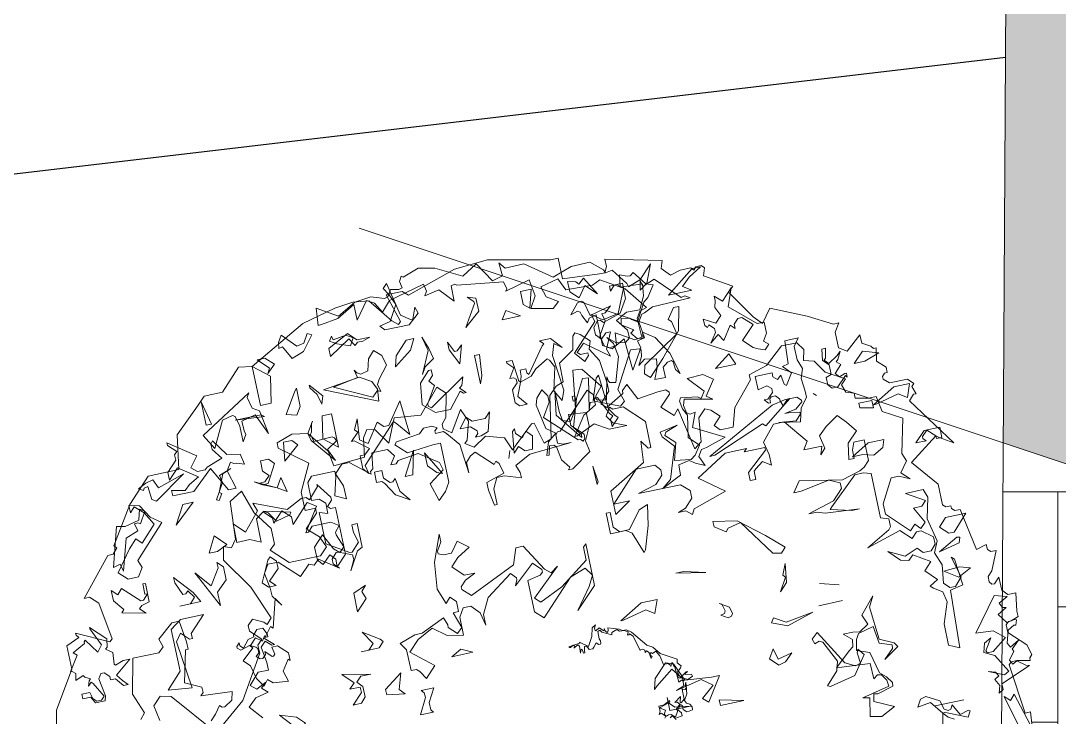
# Model space of a CAD drawing. Header units: millimetres. Extents: x 348 to 2201, y 118 to 1049.
# Drawn here: x 859.15 to 860.066, y 540.138 to 540.752 of the extents above; entities that cross this region are included whole.
import ezdxf

# ---------------------------------------------------------------- set-up
doc = ezdxf.new("R2010")
doc.units = ezdxf.units.MM
for name, color, linetype, lineweight in [('206_MURO_E_MURO_ARRIMO', 7, 'Continuous', 18), ('ARBRE', 251, 'Continuous', 13), ('mur vue', 7, 'Continuous', 13)]:
    doc.layers.add(name, color=color, linetype=linetype, lineweight=lineweight)
pattern_1 = [(90, (873.67925, 706.85885), (-0.1016, 0.1016), [0.3048, -0.1016]), (180, (873.67925, 706.96045), (-0.1016, 0.1016), [0.3048, -0.1016])]

# ---------------------------------------------------------------- blocks, each defined once
blk = doc.blocks.new('WMF26', base_point=(0, 0.001))
at = {"color": 85}
blk.add_lwpolyline([(13.02, -7.905), (12.984, -8.079), (12.671, -8.567), (12.671, -8.88), (12.496, -8.953), (12.525, -8.989), (12.525, -9.018), (12.111, -8.814), (12.074, -8.844), (12.147, -9.338), (12.248, -9.44), (12.321, -9.44), (11.899, -9.928), (11.827, -9.928), (11.761, -10.001), (11.797, -10.037), (11.477, -10.524), (11.165, -10.838), (10.75, -10.838), (10.678, -11.289), (10.328, -11.61), (10.226, -11.711), (9.979, -11.711), (9.703, -11.987), (9.527, -11.958), (8.756, -12.373), (8.305, -12.482), (8.058, -12.512), (7.846, -12.482), (7.607, -12.162), (7.534, -12.097), (7.498, -12.133), (7.607, -12.512), (7.395, -12.512), (7.323, -12.446), (6.661, -12.657), (6.209, -12.686), (5.402, -12.512), (5.301, -12.512), (5.301, -12.234), (4.812, -12.198), (4.74, -12.198), (4.703, -12.272), (4.703, -12.373), (3.968, -12.198), (4.005, -12.097), (3.903, -11.987), (3.764, -12.025), (3.619, -12.025), (3.59, -11.987), (3.553, -12.025), (3.481, -12.025), (3.445, -11.987), (3.481, -11.885), (3.132, -11.675), (3.204, -11.61), (2.957, -11.223), (2.854, -11.114), (2.717, -11.289), (2.258, -11.085), (1.945, -10.911), (1.873, -10.911), (1.945, -10.802), (1.945, -10.59), (1.843, -10.524), (1.633, -10.699), (1.633, -10.59), (1.523, -10.524), (1.494, -10.488), (1.458, -10.488), (1.494, -10.315), (1.385, -10.212), (1.385, -10.139), (1.422, -10.139), (1.458, -10.103), (1.458, -10.067), (1.385, -10.001), (1.145, -10.001), (1.072, -9.928), (1.108, -9.892), (1.072, -9.789), (1.108, -9.789), (1.175, -9.717), (0.724, -9.055), (0.897, -9.164), (0.934, -9.193), (1.32, -8.917), (1.036, -8.567), (1.036, -8.291), (1, -8.255), (0.934, -8.255), (0.934, -8.218), (0.897, -8.181), (0.825, -8.181), (0.724, -7.621), (0.585, -7.658), (0.585, -7.592), (0.548, -7.556), (0.476, -7.556), (0.585, -7.308), (0.65, -7.243), (0.65, -7.17), (0.621, -7.133), (0.585, -7.133), (0.512, -7.206), (0.512, -7.032), (0.446, -6.959), (0.338, -6.959), (0.374, -6.719), (0.374, -6.646), (0.476, -6.61), (0.512, -6.61), (0.548, -6.573), (0.548, -6.471), (0.338, -6.26), (0.301, -6.122), (0.338, -6.085), (0.338, -6.049), (0.512, -6.085), (0.585, -6.085), (0.621, -6.049), (0.548, -5.387), (0.476, -5.387), (0.512, -5.002)], dxfattribs=at)
at = {"color": 63}
for points in [[(11.925, -7.73), (11.859, -7.803), (11.962, -8.079), (11.859, -8.538), (11.511, -8.538), (11.438, -8.603), (11.474, -8.713), (11.263, -8.887), (11.161, -8.887), (11.125, -8.603), (11.125, -8.502), (11.161, -8.502), (11.263, -8.079), (11.052, -7.978), (11.052, -7.905), (11.088, -7.868), (10.673, -7.84), (10.703, -7.73), (10.812, -7.664), (10.848, -7.664), (10.877, -7.694), (10.95, -7.592), (11.023, -7.519)], [(10.95, -7.381), (10.564, -7.694), (10.216, -8.255), (10.216, -8.363), (10.15, -8.429), (10.288, -8.567), (10.288, -8.641), (10.216, -8.713), (10.077, -8.641), (10.04, -8.603), (9.974, -8.677), (10.15, -9.128), (10.426, -9.55), (10.389, -9.724), (10.288, -9.688), (10.216, -9.789), (10.179, -10.284), (10.004, -10.387), (9.902, -10.073), (9.728, -9.825), (9.728, -9.616), (9.801, -9.55), (9.589, -9.338), (9.167, -9.338), (9.066, -9.44), (9.131, -9.586), (9.277, -9.724), (9.102, -9.9), (9.102, -9.965), (9.24, -9.965), (9.24, -10.212), (9.066, -10.561), (9.415, -10.838), (9.415, -10.911), (9.203, -10.983), (8.993, -10.947), (8.782, -10.663), (8.752, -10.459), (8.33, -10.488), (8.294, -10.736), (8.228, -10.838), (8.12, -10.808), (7.981, -10.598), (7.843, -10.911), (7.494, -10.874), (7.21, -11.187), (7.109, -11.085), (7.181, -10.772), (7.246, -10.699), (7.246, -10.634), (7.145, -10.561), (6.969, -10.838), (6.897, -10.663), (6.969, -10.423), (7.006, -10.387), (6.897, -10.315), (6.722, -10.423), (6.482, -10.351), (6.41, -10.175), (6.097, -10.459), (6.06, -10.459), (5.987, -10.175), (5.886, -10.212), (5.784, -10.772), (5.675, -10.874), (5.572, -10.911), (5.572, -11.158), (5.362, -11.296), (5.325, -11.47), (5.289, -11.507), (5.224, -11.47), (5.114, -11.362), (5.151, -11.26), (5.049, -11.085), (5.012, -10.772), (5.012, -10.663), (5.151, -10.524), (5.085, -10.459), (4.838, -10.598), (4.838, -10.634), (4.765, -10.699), (4.663, -10.488), (4.387, -10.524), (4.277, -10.524), (4.241, -10.488), (4.241, -10.459), (4.387, -10.315), (4.241, -10.175), (4.176, -10.248), (4.066, -9.688), (3.965, -9.76), (3.929, -10.073), (3.826, -10.175), (3.753, -10.139), (3.651, -10.037), (3.753, -9.936), (3.688, -9.863), (3.514, -9.863), (3.441, -10.11), (3.164, -10.423), (3.164, -10.488), (2.916, -10.561), (2.669, -10.772), (2.465, -10.772), (2.393, -10.663), (2.429, -10.524), (2.291, -10.488), (2.182, -10.315), (1.941, -10.175), (2.007, -10.11), (1.971, -10.001), (1.869, -9.965), (1.869, -9.9), (1.694, -9.863), (1.593, -9.863), (1.556, -9.652), (1.309, -9.513), (1.418, -9.062), (1.382, -8.953), (1.484, -8.814), (1.382, -8.713), (1.52, -8.778), (1.622, -8.778), (1.796, -8.465), (1.796, -8.327), (1.52, -8.043), (1.447, -8.115), (1.382, -8.043), (1.309, -8.115), (1.418, -8.327), (1.309, -8.327), (1.243, -8.393), (1.484, -8.538), (1.243, -8.538), (1.207, -8.429), (1.273, -8.152), (1.207, -7.84), (1.273, -7.694), (1.207, -7.519), (1.243, -7.279), (1.171, -7.206), (1.097, -7.206), (0.996, -7.315), (1.069, -7.592), (1.032, -7.556), (0.996, -7.206), (1.171, -7.17), (1.207, -6.405), (1.345, -6.471), (1.345, -6.755), (1.243, -7.032), (1.273, -7.17), (1.382, -7.243), (1.418, -7.279), (1.309, -7.344), (1.447, -7.491), (1.345, -7.592), (1.556, -7.73), (1.622, -7.664), (1.731, -7.694), (1.869, -7.84), (1.658, -7.73), (1.484, -7.803), (1.418, -7.73), (1.309, -7.73), (1.243, -7.803), (1.243, -7.905), (1.382, -8.014), (1.447, -8.014), (1.52, -7.942), (1.658, -8.079), (2.117, -7.942), (1.796, -8.115), (1.768, -8.152), (1.768, -8.255), (1.869, -8.291), (1.869, -8.887), (1.971, -8.917), (2.081, -8.917), (2.465, -8.567), (2.495, -8.538), (2.219, -8.465), (2.117, -8.465), (2.568, -8.502), (2.669, -8.538), (2.779, -8.538), (2.429, -8.641), (2.291, -8.778), (2.291, -8.851), (2.429, -8.917), (2.815, -8.851), (2.916, -8.851), (2.815, -8.989), (2.255, -8.887), (2.007, -8.953), (1.941, -8.989), (1.869, -9.062), (1.869, -9.338), (2.007, -9.338), (2.044, -9.237), (2.044, -9.128), (2.117, -9.128), (2.081, -9.338), (1.941, -9.477), (2.044, -9.616), (2.146, -9.724), (2.32, -9.616), (2.429, -9.513), (2.393, -9.338), (2.465, -9.266), (2.429, -9.375), (2.669, -9.375), (2.604, -9.477), (2.844, -9.789), (2.99, -9.789), (3.164, -9.586), (3.128, -9.411), (3.128, -9.266), (3.23, -9.338), (3.339, -9.266), (3.367, -9.237), (3.367, -9.128), (3.441, -9.128), (3.441, -9.237), (3.164, -9.477), (3.164, -9.513), (3.441, -9.513), (3.404, -9.55), (3.688, -9.55), (4.103, -9.302), (3.79, -9.062), (4.241, -8.917), (4.277, -8.851), (4.35, -8.917), (4.452, -8.917), (4.35, -8.953), (4.241, -9.062), (4.241, -9.164), (4.35, -9.266), (4.911, -9.266), (4.663, -9.338), (4.561, -9.44), (4.561, -9.513), (4.627, -9.586), (4.874, -9.586), (5.26, -9.201), (5.049, -9.201), (5.26, -9.062), (5.26, -9.375), (4.765, -9.652), (4.737, -9.936), (4.663, -9.825), (4.627, -9.825), (4.627, -10.175), (4.874, -10.423), (5.012, -10.423), (5.049, -10.459), (5.114, -10.351), (5.049, -10.248), (4.874, -10.175), (5.114, -10.175), (5.289, -10.284), (5.536, -10.175), (5.572, -10.175), (5.398, -10.423), (5.224, -10.524), (5.224, -10.663), (5.289, -10.736), (5.748, -10.284), (5.784, -10.284), (5.813, -10.248), (5.813, -10.139), (5.748, -10.11), (5.639, -10.11), (6.199, -10.073), (6.41, -9.965), (6.373, -9.863), (6.373, -9.789), (6.585, -9.863), (6.686, -9.863), (6.759, -9.724), (6.759, -9.513), (6.795, -9.513), (6.831, -9.724), (6.831, -9.825), (6.585, -9.9), (6.621, -10.037), (6.657, -10.073), (6.686, -10.037), (6.897, -10.248), (6.969, -10.212), (7.035, -10.139), (7.035, -10.001), (7.072, -10.387), (7.21, -10.561), (7.246, -10.598), (7.356, -10.598), (7.356, -10.634), (7.319, -10.663), (7.384, -10.699), (7.494, -10.699), (7.56, -10.634), (7.879, -10.598), (7.909, -10.561), (7.77, -10.423), (7.421, -10.459), (7.319, -10.459), (7.319, -9.936), (7.384, -9.825), (7.494, -9.724), (7.56, -9.965), (7.356, -10.11), (7.384, -10.212), (7.632, -10.387), (7.909, -10.351), (7.945, -10.315), (8.017, -10.315), (7.945, -10.423), (8.017, -10.524), (8.228, -10.524), (8.258, -10.315), (8.294, -10.284), (8.294, -10.248), (8.542, -10.459), (8.643, -10.459), (8.752, -10.351), (8.679, -10.175), (8.679, -10.001), (8.819, -10.073), (8.752, -10.315), (8.752, -10.387), (9.066, -10.387), (9.131, -10.315), (9.131, -10.073), (9.029, -10.073), (8.956, -10.001), (8.956, -9.863), (9.066, -9.9), (9.066, -9.477), (8.782, -9.302), (8.752, -9.302), (8.643, -9.411), (8.679, -9.55), (8.679, -9.652), (8.607, -9.652), (8.607, -9.338), (8.679, -9.302), (8.819, -9.062), (8.752, -9.201), (8.752, -9.266), (8.927, -9.338), (8.956, -9.338), (9.029, -9.266), (9.029, -9.201), (8.956, -9.128), (9.203, -9.302), (9.277, -9.237), (9.342, -9.266), (9.48, -9.128), (9.728, -9.375), (9.866, -9.375), (9.938, -9.266), (9.902, -9.062), (9.902, -8.953), (9.801, -8.814), (9.866, -8.917), (9.974, -8.538), (10.004, -8.567), (10.113, -8.429), (10.004, -8.327), (10.04, -8.327), (10.113, -8.393), (10.179, -8.327), (10.15, -8.115), (10.15, -8.014), (10.288, -8.014), (10.426, -7.868), (10.353, -7.803), (10.216, -7.868), (10.288, -7.803), (10.216, -7.73), (10.389, -7.694), (10.499, -7.592), (10.353, -7.418)], [(10.986, -7.344), (11.474, -7.942), (11.612, -7.978), (11.722, -7.868), (11.685, -7.664)], [(4.889, -6.482), (4.871, -6.442), (4.83, -6.422), (4.81, -6.382), (4.81, -6.342), (4.86, -6.332), (4.889, -6.332), (4.931, -6.372), (4.931, -6.422), (4.95, -6.442), (5, -6.382), (4.96, -6.332), (4.96, -6.292), (5.04, -6.282)], [(5.05, -6.26), (5.071, -6.3), (5.09, -6.321), (5.121, -6.3)], [(5.191, -6.311), (5.171, -6.332), (5.222, -6.382), (5.252, -6.372), (5.233, -6.411), (5.233, -6.482), (5.161, -6.482), (5.082, -6.523), (5.082, -6.501), (5.212, -6.461), (5.222, -6.451), (5.161, -6.411), (5.182, -6.372), (5.182, -6.35), (5.161, -6.332), (5.132, -6.342), (5.1, -6.342), (5.05, -6.292), (5.011, -6.361), (5.011, -6.382), (5.021, -6.392), (4.96, -6.451), (4.989, -6.482), (5.021, -6.482), (4.931, -6.544), (4.95, -6.472), (4.939, -6.461), (4.91, -6.482), (4.889, -6.501), (4.889, -6.652), (4.881, -6.624), (4.849, -6.624), (4.83, -6.644), (4.839, -6.674), (4.821, -6.713), (4.839, -6.563), (4.889, -6.482), (4.889, -6.482)], [(0.774, -4.998), (0.738, -4.998), (0.701, -5.027), (0.774, -5.1), (0.664, -5.237), (0.774, -5.659), (0.701, -5.587), (0.636, -5.659), (0.49, -5.136), (0.599, -5.1), (0.738, -4.961), (0.701, -4.823), (0.774, -4.823), (0.774, -4.998), (0.774, -4.998)], [(1.644, -5.44), (1.605, -5.613), (1.735, -5.783), (1.911, -5.757), (1.856, -5.852), (1.776, -5.874), (1.61, -5.777), (1.577, -5.658), (1.532, -5.631), (1.493, -5.642), (1.464, -5.693), (1.386, -5.547), (1.268, -5.579), (1.247, -5.567), (1.291, -5.492), (1.547, -5.606), (1.567, -5.617), (1.605, -5.613), (1.548, -5.547), (1.473, -5.503)], [(0.582, -6.871), (0.548, -6.807), (0.504, -6.794), (0.624, -6.729), (0.535, -6.601), (0.429, -6.618), (0.405, -6.61), (0.426, -6.542), (0.45, -6.549), (0.538, -6.501), (0.588, -6.335), (0.554, -6.272), (0.432, -6.341), (0.54, -6.246), (0.524, -6.215), (0.602, -6.111), (0.573, -6.049), (0.51, -6.083), (0.408, -5.999), (0.364, -5.986), (0.768, -5.826), (0.764, -5.75), (0.827, -5.716), (0.799, -5.813), (0.846, -5.902), (0.783, -5.936), (0.818, -5.995), (0.911, -6.023), (0.709, -5.935), (0.645, -5.969), (0.78, -6.212), (0.914, -6.279), (0.878, -6.396), (0.784, -6.447), (0.882, -6.296), (0.865, -6.264), (0.79, -6.268), (0.592, -6.41), (0.732, -6.533), (0.961, -6.549), (0.622, -6.984), (0.461, -6.936), (0.582, -6.871), (0.582, -6.871)], [(1.298, -5.725), (1.684, -5.725), (1.298, -5.725), (1.298, -5.725)], [(3.012, -6.279), (2.853, -6.447), (2.817, -6.568), (2.951, -6.852), (2.997, -6.876), (3.059, -6.854), (3.082, -6.923), (2.998, -6.991), (2.727, -6.529), (2.596, -6.457), (2.527, -6.48), (2.543, -6.621), (2.52, -6.667), (2.453, -6.582), (2.632, -6.338), (2.975, -6.261), (3.012, -6.279), (3.012, -6.279)], [(3.572, -6.759), (3.38, -6.801), (3.485, -6.703), (3.58, -6.678), (3.683, -6.787), (3.609, -6.903), (3.572, -6.759), (3.572, -6.759)], [(5.845, -7.629), (5.836, -7.619), (5.786, -7.65), (5.736, -7.6), (5.725, -7.608), (5.725, -7.629), (5.715, -7.589), (5.694, -7.569), (5.686, -7.569), (5.675, -7.6), (5.675, -7.629), (5.534, -7.579), (5.492, -7.55), (5.442, -7.55), (5.384, -7.508), (5.222, -7.298), (5.151, -7.256), (5.071, -7.155), (4.871, -7.036), (4.881, -6.986), (4.839, -6.936), (4.849, -6.914), (4.9, -6.864), (4.889, -6.834), (4.91, -6.814), (4.91, -6.803), (4.889, -6.784), (4.789, -6.845), (4.77, -6.845), (4.81, -6.824), (4.81, -6.814), (4.729, -6.803), (4.719, -6.774), (4.789, -6.745), (4.83, -6.764), (4.849, -6.734), (4.871, -6.753), (4.91, -6.734), (4.921, -6.955), (4.931, -6.946), (4.939, -6.997), (4.95, -7.005), (4.971, -6.955), (4.971, -6.976), (5, -7.005), (5.061, -7.005), (5.082, -7.126), (5.121, -7.197), (5.171, -7.176), (5.182, -7.187), (5.191, -7.187), (5.202, -7.176), (5.202, -7.155), (5.182, -7.137), (5.202, -7.116), (5.212, -7.187), (5.212, -7.197), (5.241, -7.226), (5.263, -7.206), (5.263, -7.237), (5.283, -7.256), (5.313, -7.256), (5.323, -7.248), (5.373, -7.449), (5.413, -7.489), (5.423, -7.478), (5.442, -7.478), (5.423, -7.519), (5.473, -7.55), (5.534, -7.55), (5.564, -7.579), (5.636, -7.558), (5.644, -7.528), (5.765, -7.589), (5.786, -7.619), (5.815, -7.608), (5.815, -7.508), (5.805, -7.478), (5.805, -7.449), (5.815, -7.439), (5.836, -7.439), (5.865, -7.468), (5.906, -7.418), (5.926, -7.399), (5.976, -7.399), (5.987, -7.428), (6.006, -7.449), (6.027, -7.449), (6.037, -7.399), (6.037, -7.368), (6.056, -7.368), (6.066, -7.418), (6.077, -7.428), (6.097, -7.378), (6.088, -7.468), (6.107, -7.489), (6.167, -7.458), (6.147, -7.478), (6.167, -7.5), (6.208, -7.478), (6.218, -7.478), (6.228, -7.489), (6.077, -7.508), (6.077, -7.519), (5.976, -7.439), (5.906, -7.558), (5.876, -7.669), (5.826, -7.7), (5.845, -7.658), (5.845, -7.629), (5.845, -7.629)], [(3.37, -7.209), (2.999, -7.265), (3.359, -7.159), (3.557, -7.241), (3.518, -7.302), (3.37, -7.209), (3.37, -7.209)], [(1.028, -7.314), (1.205, -7.435), (0.989, -7.447), (0.85, -7.405), (1.028, -7.314), (1.028, -7.314)], [(4.177, -7.636), (4.054, -7.558), (4.034, -7.467), (4.053, -7.437), (4.103, -7.426), (4.189, -7.481), (4.139, -7.491), (4.12, -7.523), (4.145, -7.616), (4.177, -7.636), (4.177, -7.636)], [(0.927, -7.754), (1.204, -7.693), (0.941, -7.835), (0.906, -7.825), (0.927, -7.754), (0.927, -7.754)], [(3.349, -8.135), (3.681, -8.618), (3.855, -8.575), (3.889, -8.537), (4.032, -8.634), (4.034, -8.707), (3.719, -8.646), (3.396, -8.381), (3.176, -8.178), (3.239, -8.11), (3.349, -8.135), (3.349, -8.135)], [(2.954, -10.037), (2.779, -10.073), (2.706, -10.073), (3.092, -9.789), (3.128, -9.825), (3.826, -9.55), (3.893, -9.55), (2.954, -10.037), (2.954, -10.037)], [(1.833, -9.825), (1.658, -9.825), (1.658, -9.724), (1.833, -9.76), (1.833, -9.825), (1.833, -9.825)], [(2.356, -10.037), (2.393, -10.073), (2.356, -10.037), (2.356, -10.037)], [(6.482, -10.073), (6.446, -10.175), (6.482, -10.073), (6.482, -10.073)], [(4.424, -12.086), (4.377, -12.121), (4.244, -11.943), (4.154, -11.909), (4.254, -11.762), (4.32, -11.713), (4.454, -11.475), (4.526, -11.522), (4.543, -11.545), (4.657, -11.563), (4.672, -11.485), (4.525, -11.386), (4.572, -11.35), (4.505, -11.262), (4.425, -11.251), (4.417, -11.328), (4.269, -11.228), (4.126, -10.986), (4.047, -10.696), (4.096, -10.762), (4.106, -10.863), (4.123, -10.886), (4.179, -10.874), (4.249, -10.822), (4.248, -10.683), (4.39, -10.687), (4.327, -10.836), (4.31, -10.951), (4.468, -10.977), (4.556, -10.911), (4.499, -11.019), (4.487, -11.101), (4.504, -11.124), (4.623, -11.137), (4.892, -10.66), (4.838, -10.491), (4.904, -10.442), (5.206, -10.565), (5.284, -10.572), (5.318, -10.482), (5.238, -10.89), (5.315, -10.897), (5.45, -10.659), (5.565, -10.296), (5.481, -10.184), (5.487, -10.144), (5.756, -10.503), (5.706, -10.817), (5.709, -10.538), (5.689, -10.415), (5.59, -10.38), (5.49, -10.527), (5.417, -11.032), (5.298, -11.019), (5.096, -10.749), (5.191, -10.641), (5.2, -10.605), (5.182, -10.582), (5.065, -10.561), (5.001, -10.855), (4.99, -10.792), (4.976, -10.773), (4.9, -10.757), (4.794, -11.083), (4.821, -11.266), (4.89, -11.359), (4.784, -11.265), (4.666, -11.244), (4.601, -11.293), (4.606, -11.397), (4.721, -11.551), (4.569, -11.629), (4.391, -11.624), (4.308, -11.795), (4.285, -11.95), (4.582, -11.968), (4.558, -12.131), (4.464, -12.092), (4.424, -12.086), (4.424, -12.086)], [(5.464, -10.634), (5.5, -10.634), (5.5, -10.699), (5.464, -10.699), (5.464, -10.634), (5.464, -10.634)]]:
    blk.add_lwpolyline(points, dxfattribs=at)
at = {"color": 106}
for points in [[(2.55, -5.769), (2.5, -6.01), (2.591, -6.029), (2.223, -6.107), (2.233, -6.187), (2.289, -6.272), (2.339, -6.283), (2.4, -6.242), (2.405, -6.448), (2.849, -6.486), (2.639, -6.67), (2.578, -6.709), (2.564, -6.806), (2.67, -6.901), (2.539, -6.901), (2.448, -6.882), (2.326, -6.963), (2.378, -7.095), (2.182, -7.311), (2.257, -7.174), (2.22, -6.736), (2.039, -6.647), (2.003, -6.592), (2.204, -6.459), (2.074, -6.58), (2.07, -6.627), (2.231, -6.686), (2.262, -6.918), (2.472, -6.866), (2.513, -6.796), (2.542, -6.655), (2.376, -6.59), (2.309, -6.302), (2.229, -6.233), (2.169, -6.143), (2.173, -6.097), (2.388, -6.04), (2.439, -6.051), (2.46, -5.95), (2.206, -5.83), (2.398, -5.738), (2.55, -5.769), (2.55, -5.769)], [(4.442, -6.395), (4.128, -6.322), (4.442, -6.322), (4.442, -6.395), (4.442, -6.395)], [(4.478, -6.599), (4.616, -6.708), (4.965, -6.635), (4.856, -6.671), (4.856, -6.773), (4.965, -6.918), (5.206, -6.744), (5.242, -6.708), (5.206, -6.846), (5.03, -7.021), (4.929, -6.985), (4.827, -6.744), (4.478, -6.708), (4.369, -6.708), (4.579, -6.395), (4.652, -6.46), (4.478, -6.599), (4.478, -6.599)], [(5.103, -6.57), (5.103, -6.497), (5.03, -6.424), (4.827, -6.395), (5.103, -6.395), (5.103, -6.57), (5.103, -6.57)], [(8.21, -7.232), (8.21, -7.297), (8.246, -7.333), (8.073, -7.333), (8.174, -7.159), (8.174, -7.057), (8.145, -7.021), (8.32, -7.021), (8.21, -7.232), (8.21, -7.232)], [(9.92, -7.333), (9.819, -7.232), (9.92, -7.159), (10.132, -7.407), (9.92, -7.333), (9.92, -7.333)], [(2.586, -7.333), (2.905, -7.333), (2.586, -7.333), (2.586, -7.333)], [(8.698, -7.443), (8.458, -7.617), (8.524, -7.407), (8.458, -7.333), (8.698, -7.37), (8.698, -7.443), (8.698, -7.443)], [(9.018, -7.472), (9.018, -7.545), (9.156, -7.545), (9.084, -7.617), (9.221, -7.756), (8.844, -7.683), (8.982, -7.683), (9.047, -7.617), (8.982, -7.545), (8.982, -7.407), (9.047, -7.333), (9.156, -7.333), (9.018, -7.472), (9.018, -7.472)], [(8.246, -7.617), (8.32, -7.617), (8.32, -7.894), (8.385, -7.996), (8.174, -8.068), (8.073, -8.068), (7.759, -8.208), (7.723, -8.105), (7.723, -8.068), (7.621, -7.967), (7.548, -8.032), (7.621, -8.244), (7.548, -8.244), (7.548, -8.381), (7.621, -8.455), (7.686, -8.381), (7.759, -8.592), (7.723, -8.942), (7.585, -9.291), (7.585, -9.19), (7.65, -9.08), (7.65, -9.044), (7.585, -9.014), (7.476, -9.014), (7.374, -9.153), (7.235, -9.044), (7.41, -8.942), (7.512, -8.84), (7.374, -8.695), (7.235, -8.695), (7.374, -8.629), (7.447, -8.556), (7.447, -8.52), (7.337, -8.418), (6.712, -8.695), (6.639, -8.906), (6.537, -8.906), (6.326, -8.556), (6.253, -8.491), (6.152, -8.556), (6.537, -8.208), (6.464, -8.141), (6.152, -8.28), (5.766, -8.556), (5.766, -8.731), (5.729, -8.767), (5.729, -8.208), (6.013, -7.93), (5.802, -8.208), (5.729, -8.345), (5.802, -8.455), (6.013, -8.381), (6.464, -7.93), (6.573, -8.032), (6.573, -8.455), (6.399, -8.491), (6.362, -8.52), (6.362, -8.556), (6.464, -8.665), (6.748, -8.418), (6.712, -8.491), (6.712, -8.52), (6.777, -8.592), (7.127, -8.345), (7.235, -8.141), (7.235, -7.996), (7.272, -8.171), (7.374, -8.28), (7.476, -8.28), (7.548, -8.171), (7.548, -7.93), (7.759, -7.967), (7.934, -8.105), (8.145, -7.996), (8.283, -7.858), (7.999, -7.617), (8.145, -7.472), (8.21, -7.581), (8.246, -7.617), (8.246, -7.617)], [(2.586, -7.545), (2.833, -7.617), (2.586, -7.545), (2.586, -7.545)], [(3.284, -7.822), (3.219, -7.967), (3.255, -7.719), (3.357, -7.617), (3.255, -7.793), (3.284, -7.822), (3.284, -7.822)], [(5.453, -7.683), (5.489, -7.683), (5.176, -7.858), (4.965, -7.858), (5.03, -7.683), (5.139, -7.756), (5.453, -7.683), (5.453, -7.683)], [(7.621, -7.756), (7.476, -7.683), (7.759, -7.683), (7.621, -7.756), (7.621, -7.756)], [(1.139, -8.009), (1.036, -8.118), (0.76, -8.118), (0.963, -7.907), (1.036, -7.907), (1.139, -8.009), (1.139, -8.009)], [(10.189, -7.898), (10.248, -7.818), (10.328, -7.94), (10.37, -8.12), (10.45, -8.201), (10.29, -8.344), (10.328, -8.381), (10.45, -8.344), (10.492, -8.381), (10.492, -8.403), (10.45, -8.445), (10.45, -8.403), (10.412, -8.365), (10.328, -8.465), (10.248, -8.483), (10.248, -8.503), (10.189, -8.567), (10.109, -8.567), (10.067, -8.483), (10.067, -8.445), (10.087, -8.445), (10.109, -8.465), (10.147, -8.403), (10.227, -8.465), (10.311, -8.381), (10.248, -8.344), (10.227, -8.323), (10.227, -8.264), (10.269, -8.222), (10.227, -8.18), (10.189, -8.18), (10.147, -8.222), (10.147, -8.264), (10.067, -8.18), (10.045, -8.18), (10.025, -8.201), (10.045, -8.302), (9.965, -8.302), (9.844, -8.18), (9.844, -8.078), (9.865, -8.1), (9.965, -7.961), (9.923, -7.818), (10.125, -7.84), (10.189, -7.898), (10.189, -7.898)], [(8.808, -7.996), (8.734, -8.068), (8.844, -8.244), (8.632, -8.105), (8.596, -8.068), (8.669, -7.996), (8.909, -7.996), (8.808, -7.996), (8.808, -7.996)], [(11.288, -8.244), (11.288, -8.804), (11.143, -8.906), (10.83, -8.906), (11.041, -8.695), (11.041, -8.629), (11.078, -8.629), (11.179, -8.731), (11.252, -8.629), (11.179, -7.996), (11.493, -8.032), (11.288, -8.244), (11.288, -8.244)], [(4.652, -8.141), (4.266, -8.068), (4.543, -8.141), (4.652, -8.141), (4.652, -8.141)], [(12.506, -8.152), (12.613, -8.152), (12.613, -8.215), (12.506, -8.215), (12.484, -8.129), (12.439, -8.085), (12.375, -8.085), (12.331, -8.129), (12.439, -8.322), (12.461, -8.344), (12.506, -8.3), (12.484, -8.367), (12.461, -8.39), (12.528, -8.429), (12.546, -8.451), (12.653, -8.407), (12.635, -8.497), (12.675, -8.536), (12.698, -8.536), (12.568, -8.729), (12.613, -8.773), (12.439, -8.858), (12.439, -8.881), (12.421, -8.903), (12.291, -8.712), (12.224, -8.796), (12.331, -9.033), (12.331, -9.051), (12.139, -8.858), (12.161, -8.751), (12.184, -8.729), (12.099, -8.666), (12.117, -8.514), (12.099, -8.497), (11.992, -8.536), (11.902, -8.536), (12.117, -8.367), (12.054, -8.283), (11.992, -8.215), (12.054, -8.215), (12.139, -8.322), (12.206, -8.322), (12.206, -8.367), (12.268, -8.429), (12.314, -8.429), (12.353, -8.367), (12.314, -8.129), (12.331, -8.067), (12.461, -8.067), (12.506, -8.152), (12.506, -8.152)], [(5.177, -8.829), (5.382, -8.829), (5.382, -9.103), (5.329, -9.103), (5.329, -8.903), (5.256, -8.829), (5.129, -8.829), (4.951, -9.056), (4.825, -9.103), (4.877, -8.829), (4.977, -8.524), (5.003, -8.497), (5.103, -8.777), (5.177, -8.829), (5.177, -8.829)], [(8.669, -8.84), (8.734, -8.767), (8.698, -8.665), (8.844, -8.52), (8.844, -8.767), (8.669, -8.84), (8.669, -8.84)], [(10.655, -9.255), (10.517, -9.466), (10.517, -9.539), (10.444, -9.466), (10.444, -9.291), (10.59, -9.153), (10.59, -8.978), (10.83, -9.466), (10.655, -9.255), (10.655, -9.255)], [(2.062, -9.153), (1.822, -9.291), (1.611, -9.291), (1.647, -9.19), (1.786, -9.117), (1.923, -9.153), (2.062, -9.153), (2.062, -9.153)], [(9.993, -9.153), (9.855, -9.429), (9.819, -9.466), (9.746, -9.393), (9.746, -9.291), (9.891, -9.153), (9.819, -9.08), (9.92, -9.08), (9.993, -9.153), (9.993, -9.153)], [(10.968, -9.08), (10.902, -9.153), (10.968, -9.255), (11.004, -9.219), (11.041, -9.219), (11.114, -9.393), (11.114, -9.466), (10.902, -9.219), (10.83, -9.08), (11.114, -9.08), (10.968, -9.08), (10.968, -9.08)], [(11.841, -9.19), (11.951, -9.327), (11.951, -9.466), (11.877, -9.393), (11.812, -9.466), (11.601, -9.255), (11.565, -9.255), (11.493, -9.327), (11.529, -9.327), (11.529, -9.466), (11.493, -9.466), (11.493, -9.219), (11.601, -9.19), (11.638, -9.153), (11.565, -9.08), (11.877, -9.153), (11.841, -9.19), (11.841, -9.19)], [(0.934, -9.193), (1.036, -9.294), (1.108, -9.222), (1.108, -9.193), (1.072, -9.157), (1.211, -9.157), (1.072, -9.294), (0.861, -9.294), (0.861, -9.157), (0.934, -9.157), (0.934, -9.193), (0.934, -9.193)], [(3.633, -10.533), (3.775, -10.331), (3.699, -10.277), (4.067, -10.355), (4.091, -10.276), (4.074, -10.175), (4.032, -10.146), (3.96, -10.159), (4.038, -9.968), (3.646, -9.755), (3.912, -9.672), (3.984, -9.66), (4.036, -9.577), (3.977, -9.446), (4.097, -9.5), (4.173, -9.554), (4.316, -9.528), (4.322, -9.387), (4.588, -9.267), (4.464, -9.362), (4.322, -9.778), (4.452, -9.933), (4.464, -9.998), (4.227, -10.039), (4.394, -9.98), (4.417, -9.94), (4.293, -9.82), (4.357, -9.595), (4.144, -9.559), (4.078, -9.606), (3.996, -9.724), (4.121, -9.85), (4.067, -10.14), (4.113, -10.235), (4.131, -10.343), (4.109, -10.384), (3.889, -10.348), (3.847, -10.319), (3.787, -10.403), (3.973, -10.614), (3.759, -10.622), (3.633, -10.533), (3.633, -10.533)], [(9.047, -9.327), (9.156, -9.219), (9.221, -9.291), (9.221, -9.466), (9.084, -9.604), (8.982, -9.393), (8.909, -9.327), (8.844, -9.393), (8.909, -9.568), (8.909, -9.604), (8.844, -9.677), (8.945, -9.742), (9.192, -9.742), (9.259, -9.677), (9.295, -9.677), (9.084, -9.99), (9.192, -10.063), (9.433, -9.815), (9.433, -9.918), (9.542, -10.026), (9.68, -9.888), (9.68, -9.954), (9.783, -10.063), (9.891, -9.99), (9.891, -9.677), (10.03, -9.742), (10.204, -9.742), (10.204, -9.99), (10.066, -9.851), (9.855, -10.091), (9.891, -10.201), (9.469, -10.026), (9.259, -10.128), (9.192, -10.128), (9.156, -10.091), (9.018, -10.237), (9.018, -10.266), (8.873, -10.063), (8.873, -10.026), (8.945, -9.954), (8.909, -9.918), (8.844, -9.918), (8.844, -9.291), (8.982, -9.153), (8.982, -9.255), (9.047, -9.327), (9.047, -9.327)], [(5.417, -9.495), (5.424, -9.747), (5.398, -9.527), (5.417, -9.495), (5.417, -9.495)], [(10.481, -9.888), (10.342, -9.742), (10.481, -9.677), (10.59, -9.677), (10.481, -9.888), (10.481, -9.888)], [(11.812, -9.677), (11.601, -9.954), (11.493, -10.063), (11.426, -9.99), (11.216, -10.201), (11.317, -10.376), (11.426, -10.478), (11.493, -10.412), (11.493, -10.514), (11.354, -10.478), (11.252, -10.302), (11.114, -10.201), (11.529, -9.779), (11.493, -9.677), (11.565, -9.568), (11.703, -9.568), (11.812, -9.677), (11.812, -9.677)], [(11.394, -10.246), (11.425, -10.266), (11.471, -10.26), (11.447, -10.16), (11.614, -10.1), (11.742, -9.684), (11.766, -9.783), (11.86, -9.756), (11.708, -10.278), (11.596, -10.252), (11.406, -10.296), (11.364, -10.434), (11.302, -10.396), (11.394, -10.246), (11.394, -10.246)], [(1.616, -9.763), (1.652, -9.763), (1.34, -9.938), (1.128, -9.938), (1.194, -9.763), (1.303, -9.835), (1.616, -9.763), (1.616, -9.763)], [(2.688, -9.768), (2.615, -9.846), (2.615, -9.872), (2.74, -9.895), (2.814, -9.895), (2.662, -9.921), (2.562, -9.999), (2.562, -10.021), (2.615, -10.072), (2.74, -10.072), (2.814, -9.999), (2.84, -10.072), (2.84, -10.099), (2.887, -10.147), (2.941, -10.147), (2.967, -10.125), (2.967, -10.072), (2.993, -10.072), (3.041, -10.125), (2.993, -10.125), (2.914, -10.198), (2.914, -10.251), (2.967, -10.298), (3.093, -10.273), (3.093, -10.451), (2.866, -10.451), (2.866, -10.399), (2.814, -10.352), (2.761, -10.399), (2.74, -10.273), (2.714, -10.251), (2.615, -10.399), (2.714, -10.504), (2.635, -10.524), (2.615, -10.83), (2.435, -10.83), (2.509, -10.73), (2.509, -10.551), (2.462, -10.425), (2.509, -10.298), (2.489, -10.125), (2.489, -10.046), (2.589, -9.921), (2.635, -9.746), (2.914, -9.794), (2.688, -9.768), (2.688, -9.768)], [(5.721, -9.795), (5.808, -9.913), (5.838, -10.092), (5.869, -10.123), (5.925, -10.123), (5.956, -10.006), (5.986, -10.006), (5.925, -10.179), (5.808, -10.271), (5.925, -10.358), (5.986, -10.686), (5.956, -10.773), (5.869, -10.865), (5.808, -10.773), (5.808, -10.686), (5.925, -10.506), (5.541, -10.123), (5.51, -10.123), (5.479, -10.092), (5.449, -10.123), (5.449, -10.179), (5.597, -10.328), (5.597, -10.476), (5.362, -10.451), (5.362, -10.271), (5.449, -10.092), (5.424, -9.944), (5.69, -9.764), (5.746, -9.764), (5.721, -9.795), (5.721, -9.795)], [(8.145, -10.091), (8.174, -10.128), (8.246, -10.128), (8.246, -10.266), (8.145, -10.266), (8.145, -10.165), (8.073, -10.091), (8.036, -10.091), (7.999, -10.128), (7.971, -9.954), (7.861, -9.815), (8.036, -9.918), (8.145, -10.091), (8.145, -10.091)], [(9.638, -9.905), (9.722, -10.034), (9.783, -10.072), (9.429, -9.981), (9.448, -9.951), (9.638, -9.905), (9.638, -9.905)], [(2.184, -10.144), (2.184, -10.244), (2.111, -10.27), (2.111, -10.397), (2.184, -10.471), (2.163, -10.622), (2.111, -10.622), (2.137, -10.496), (2.163, -10.471), (2.111, -10.418), (1.984, -10.496), (1.931, -10.544), (1.984, -10.445), (2.011, -10.418), (1.958, -10.37), (2.058, -10.27), (2.011, -10.218), (1.931, -10.244), (1.911, -10.244), (1.911, -10.192), (1.931, -10.218), (2.058, -10.092), (2.137, -10.092), (2.184, -10.144), (2.184, -10.144)], [(7.548, -10.201), (7.548, -10.376), (7.374, -10.063), (7.447, -10.091), (7.548, -10.201), (7.548, -10.201)], [(5.03, -10.339), (5.067, -10.376), (5.176, -10.616), (5.206, -10.616), (5.242, -10.586), (5.139, -10.864), (5.103, -10.9), (5.067, -10.441), (5.002, -10.339), (4.965, -10.302), (5.067, -10.201), (5.067, -10.302), (5.03, -10.339), (5.03, -10.339)], [(6.326, -10.201), (6.399, -10.128), (6.362, -10.412), (6.326, -10.441), (6.326, -10.376), (6.253, -10.302), (6.188, -10.376), (6.116, -10.302), (6.152, -10.128), (6.253, -10.128), (6.326, -10.201), (6.326, -10.201)], [(7.686, -10.441), (7.759, -10.128), (7.861, -10.128), (7.686, -10.441), (7.686, -10.441)], [(10.655, -10.376), (10.939, -10.128), (10.794, -10.376), (10.655, -10.376), (10.655, -10.376)], [(1.643, -10.483), (1.438, -10.418), (1.643, -10.346), (1.788, -10.346), (1.643, -10.483), (1.643, -10.483)], [(8.385, -10.514), (8.32, -10.514), (8.246, -10.586), (8.422, -10.725), (8.458, -10.725), (8.349, -10.827), (8.385, -10.864), (8.32, -11.001), (8.349, -10.725), (8.246, -10.652), (8.073, -10.9), (7.999, -10.827), (7.934, -10.827), (7.723, -11.111), (7.686, -10.652), (7.825, -10.827), (7.861, -10.864), (8.349, -10.376), (8.32, -10.266), (8.385, -10.339), (8.385, -10.514), (8.385, -10.514)], [(9.537, -10.331), (9.732, -10.417), (9.819, -10.471), (9.537, -10.331), (9.461, -10.454), (9.42, -10.258), (9.537, -10.331), (9.537, -10.331)], [(10.296, -10.432), (10.265, -10.413), (10.319, -10.327), (10.35, -10.346), (10.224, -10.549), (10.247, -10.65), (10.082, -10.71), (10.198, -10.661), (10.296, -10.432), (10.296, -10.432)], [(6.813, -10.478), (6.813, -10.514), (6.886, -10.586), (7.025, -10.586), (6.922, -10.725), (6.85, -10.652), (6.675, -10.652), (6.603, -10.725), (6.675, -10.478), (6.777, -10.441), (6.85, -10.441), (6.813, -10.478), (6.813, -10.478)], [(9.746, -10.441), (9.68, -10.441), (9.607, -10.514), (9.68, -10.586), (9.68, -10.725), (9.571, -10.725), (9.505, -10.652), (9.644, -10.412), (9.717, -10.412), (9.746, -10.441), (9.746, -10.441)], [(10.342, -10.762), (10.619, -10.514), (10.902, -10.514), (10.902, -10.586), (10.728, -10.55), (10.655, -10.616), (10.517, -10.688), (10.765, -10.864), (10.902, -10.725), (10.902, -10.827), (10.765, -10.965), (10.765, -11.037), (10.728, -11.074), (10.83, -11.177), (10.83, -11.213), (10.481, -10.965), (10.59, -10.827), (10.517, -10.762), (10.415, -10.762), (10.379, -10.79), (10.168, -10.864), (10.27, -11.001), (10.27, -11.074), (10.24, -11.111), (10.095, -10.9), (9.92, -10.864), (9.891, -10.725), (9.993, -10.762), (10.03, -10.762), (10.066, -10.79), (10.132, -10.688), (10.066, -10.441), (10.168, -10.441), (10.342, -10.762), (10.342, -10.762)], [(11.18, -10.524), (11.196, -10.706), (11.246, -10.694), (11.265, -10.663), (11.321, -10.697), (11.212, -10.75), (11.112, -10.774), (11.064, -10.658), (10.704, -10.77), (11.125, -10.491), (11.18, -10.524), (11.18, -10.524)], [(8.923, -11.063), (8.945, -10.957), (8.964, -10.926), (8.94, -10.826), (8.694, -10.836), (8.664, -10.818), (8.648, -10.774), (8.787, -10.687), (8.716, -10.524), (8.972, -10.846), (8.996, -10.945), (8.903, -11.093), (8.923, -11.063), (8.923, -11.063)], [(3.039, -10.829), (3.157, -10.947), (2.977, -11.125), (3.101, -11.244), (3.157, -11.244), (3.218, -11.182), (3.218, -11.125), (3.274, -11.182), (3.398, -11.002), (3.454, -11.095), (3.571, -11.002), (3.484, -11.125), (3.484, -11.182), (3.546, -11.244), (3.571, -11.213), (3.602, -11.244), (3.602, -11.33), (3.454, -11.244), (3.367, -11.33), (3.423, -11.447), (3.398, -11.54), (3.398, -11.596), (3.305, -11.509), (3.157, -11.658), (3.249, -11.423), (2.921, -11.125), (2.828, -11.125), (2.828, -10.977), (2.89, -10.885), (2.828, -10.829), (2.89, -10.767), (2.977, -10.799), (3.039, -10.829), (3.039, -10.829)], [(3.37, -10.814), (3.308, -10.665), (3.581, -10.665), (3.37, -10.814), (3.37, -10.814)], [(4.478, -10.9), (3.983, -11.213), (4.019, -11.387), (4.056, -11.424), (3.954, -11.561), (3.881, -11.561), (3.954, -11.249), (4.23, -10.936), (4.442, -10.725), (4.507, -10.79), (4.478, -10.9), (4.478, -10.9)], [(5.638, -11.125), (5.691, -11.225), (5.717, -11.251), (5.89, -11.151), (5.969, -11.072), (6.122, -11.024), (6.195, -10.846), (6.096, -10.72), (6.195, -10.72), (6.248, -10.773), (6.248, -10.946), (6.169, -11.024), (6.169, -11.072), (6.195, -11.098), (6.248, -11.098), (6.169, -11.225), (6.248, -11.303), (6.248, -11.325), (6.169, -11.325), (6.143, -11.072), (6.143, -11.051), (6.122, -11.024), (6.096, -11.098), (6.096, -11.177), (6.016, -11.177), (6.016, -11.125), (5.995, -11.098), (5.743, -11.429), (5.717, -11.451), (5.764, -11.503), (5.617, -11.503), (5.511, -11.377), (5.491, -11.351), (5.59, -11.429), (5.638, -11.277), (5.59, -10.799), (5.638, -10.672), (5.717, -10.82), (5.638, -11.125), (5.638, -11.125)], [(8.763, -11.133), (8.639, -11.133), (8.639, -10.687), (8.819, -10.836), (8.763, -11.133), (8.763, -11.133)], [(9.221, -10.9), (9.156, -10.827), (9.368, -10.652), (9.331, -10.9), (9.221, -10.9), (9.221, -10.9)], [(3.714, -11.642), (4.219, -11.629), (4.338, -11.574), (4.378, -11.564), (4.436, -11.471), (4.41, -11.251), (4.506, -11.233), (4.482, -11.132), (4.647, -10.867), (4.673, -11.293), (4.853, -11.199), (4.97, -11.271), (4.965, -11.68), (5.066, -11.657), (5.1, -11.601), (5.152, -11.709), (5.164, -11.759), (5.196, -11.778), (5.29, -11.751), (5.172, -11.885), (5.123, -11.896), (5.091, -11.877), (5.047, -11.687), (4.756, -11.755), (4.845, -11.682), (4.891, -11.676), (4.867, -11.577), (4.978, -11.396), (4.945, -11.256), (4.883, -11.219), (4.788, -11.236), (4.773, -11.397), (4.537, -11.252), (4.441, -11.27), (4.448, -11.521), (4.394, -11.609), (4.3, -11.636), (4.524, -11.936), (4.821, -12.121), (4.931, -12.069), (5.289, -12.085), (5.359, -12.248), (5.599, -12.191), (5.56, -12.047), (5.412, -11.955), (5.5, -11.881), (5.789, -11.94), (5.697, -12.089), (5.729, -12.314), (6.063, -12.23), (6.043, -12.26), (6.067, -12.36), (6.675, -12.445), (6.699, -12.46), (6.749, -12.449), (6.754, -12.246), (6.92, -12.435), (7.117, -12.393), (7.082, -12.449), (7.099, -12.546), (7.58, -12.432), (7.703, -12.302), (7.782, -12.437), (7.875, -12.495), (8.05, -12.268), (8.05, -12.475), (8.294, -12.342), (8.519, -12.31), (8.566, -12.304), (8.545, -12.533), (8.278, -12.367), (8.031, -12.505), (7.81, -12.531), (7.642, -12.471), (7.593, -12.482), (7.539, -12.569), (7.433, -12.546), (7.383, -12.558), (7.403, -12.648), (7.365, -12.71), (7.341, -12.695), (7.126, -12.766), (6.913, -12.721), (6.571, -12.543), (6.367, -12.665), (6.205, -12.402), (6.064, -12.436), (6.074, -12.613), (6.006, -12.528), (5.754, -12.535), (5.414, -12.282), (5.155, -12.37), (4.903, -12.376), (4.749, -12.239), (4.732, -12.194), (4.636, -12.211), (4.486, -11.999), (4.474, -11.949), (4.309, -12.01), (4.288, -11.918), (4.122, -11.978), (3.826, -11.668), (3.776, -11.68), (3.714, -11.642), (3.714, -11.642)], [(7.447, -11.001), (7.41, -11.285), (7.272, -11.424), (7.235, -11.424), (7.235, -11.351), (7.3, -11.285), (7.235, -11.213), (7.374, -11.001), (7.374, -10.965), (7.337, -10.936), (6.85, -11.249), (6.886, -11.139), (6.922, -11.111), (6.85, -11.037), (6.886, -11.037), (6.922, -11.074), (7.097, -10.864), (7.3, -10.864), (7.447, -11.001), (7.447, -11.001)], [(9.641, -11.422), (9.555, -11.368), (9.502, -11.053), (9.62, -11.332), (9.811, -11.287), (9.807, -11.156), (9.794, -11.105), (9.848, -11.018), (9.849, -11.225), (9.882, -11.365), (9.913, -11.384), (10.053, -11.351), (10.231, -11.008), (10.347, -11.208), (9.643, -11.629), (9.676, -11.573), (9.641, -11.422), (9.641, -11.422)], [(5.315, -11.249), (5.278, -11.213), (5.176, -11.213), (5.176, -11.177), (5.242, -11.111), (5.351, -11.249), (5.002, -11.599), (5.03, -11.7), (4.893, -11.599), (4.681, -11.635), (4.543, -11.947), (4.616, -12.013), (4.652, -12.013), (4.718, -11.947), (4.718, -12.013), (4.543, -12.013), (4.543, -11.809), (4.652, -11.635), (4.893, -11.561), (4.929, -11.599), (4.965, -11.599), (5.03, -11.525), (5.03, -11.424), (4.965, -11.351), (4.893, -11.424), (4.827, -11.424), (4.929, -11.213), (4.893, -11.111), (5.206, -11.351), (5.315, -11.249), (5.315, -11.249)], [(6.573, -11.489), (6.603, -11.213), (6.639, -11.111), (6.639, -11.489), (6.573, -11.489), (6.573, -11.489)], [(7.995, -11.166), (7.98, -11.327), (8.033, -11.437), (8.181, -11.528), (8.674, -11.465), (7.995, -11.166), (7.995, -11.166)], [(8.538, -11.471), (8.204, -11.531), (8.227, -11.633), (8.199, -11.591), (8.154, -11.562), (8.053, -11.587), (8.013, -11.741), (7.924, -11.834), (7.831, -11.745), (7.798, -11.609), (7.929, -11.447), (7.967, -11.385), (7.943, -11.284), (7.984, -11.308), (8.061, -11.233), (8.538, -11.471), (8.538, -11.471)], [(8.844, -11.525), (8.844, -11.561), (8.698, -11.387), (8.734, -11.285), (8.77, -11.424), (8.844, -11.525), (8.844, -11.525)], [(9.047, -11.525), (9.018, -11.561), (9.018, -11.315), (9.084, -11.213), (9.221, -11.249), (9.047, -11.525), (9.047, -11.525)], [(9.542, -11.315), (9.505, -11.285), (9.891, -11.315), (9.542, -11.315), (9.542, -11.315)], [(6.951, -11.736), (6.886, -11.599), (6.85, -11.599), (6.777, -11.664), (6.85, -11.424), (6.951, -11.635), (6.951, -11.736), (6.951, -11.736)], [(7.175, -11.565), (7.303, -11.482), (7.36, -11.389), (7.223, -11.681), (7.268, -11.871), (7.208, -11.706), (7.175, -11.565), (7.175, -11.565)], [(9.382, -11.434), (9.527, -11.434), (9.527, -11.958), (9.317, -11.784), (9.382, -11.434), (9.382, -11.434)], [(10.28, -11.646), (10.207, -11.332), (10.28, -11.332), (10.28, -11.646), (10.28, -11.646)], [(7.476, -11.875), (7.374, -11.875), (7.447, -11.736), (7.686, -11.561), (7.65, -11.7), (7.476, -11.875), (7.476, -11.875)], [(3.604, -12.013), (3.496, -12.013), (3.67, -11.911), (3.779, -11.809), (3.67, -11.736), (3.983, -11.736), (3.604, -12.013), (3.604, -12.013)], [(9.445, -12.03), (9.343, -12.03), (9.234, -11.927), (9.343, -11.826), (9.307, -11.891), (9.445, -12.03), (9.445, -12.03)], [(4.128, -12.188), (4.23, -11.947), (4.332, -11.875), (4.303, -12.013), (4.128, -12.188), (4.128, -12.188)], [(5.139, -11.947), (5.242, -12.049), (5.242, -12.188), (5.139, -12.159), (5.103, -12.123), (5.03, -12.188), (4.893, -11.947), (5.03, -12.086), (5.139, -11.947), (5.139, -11.947)], [(5.874, -12.188), (5.729, -12.188), (5.802, -11.947), (5.874, -12.013), (5.874, -12.188), (5.874, -12.188)], [(6.116, -11.983), (5.94, -11.875), (6.188, -11.875), (6.116, -11.983), (6.116, -11.983)], [(6.5, -12.188), (6.573, -12.26), (6.464, -12.224), (6.464, -12.049), (6.675, -11.875), (6.5, -12.159), (6.5, -12.188), (6.5, -12.188)], [(8.21, -12.123), (8.109, -12.013), (7.934, -12.013), (8.036, -11.983), (8.109, -11.983), (8.145, -11.947), (8.21, -12.049), (8.494, -11.875), (8.494, -11.983), (8.21, -12.123), (8.21, -12.123)], [(8.208, -11.955), (8.376, -12.017), (8.463, -12.071), (8.424, -12.132), (8.413, -12.082), (8.237, -12.103), (8.151, -12.049), (8.208, -11.955), (8.208, -11.955)], [(8.824, -12.011), (8.99, -11.951), (9.084, -12.13), (9.134, -12.118), (9.121, -12.195), (9.067, -12.281), (8.898, -12.1), (8.801, -12.118), (8.728, -12.234), (8.673, -12.201), (8.824, -12.011), (8.824, -12.011)], [(7.778, -12.127), (7.63, -12.158), (7.512, -12.362), (7.574, -12.511), (7.63, -12.603), (7.574, -12.659), (7.481, -12.214), (7.363, -12.127), (7.332, -12.127), (7.276, -12.276), (7.246, -12.189), (7.394, -12.066), (7.722, -12.066), (7.778, -12.127), (7.778, -12.127)]]:
    blk.add_lwpolyline(points, dxfattribs=at)
blk = doc.blocks.new('T2_02')
at = {"xscale": 0.3499999999999943, "yscale": 0.3499999999999943, "zscale": 0.3499999999999943}
blk.add_blockref('WMF26', (-2.2399, 1.997), dxfattribs=at)

msp = doc.modelspace()

# ---------------------------------------------------------------- hatches: boundary and pattern name
at = {"layer": 'mur vue'}
h = msp.add_hatch(dxfattribs=at)
h.set_pattern_fill('AR-HBONE', color=256, scale=0.001, angle=63.03737)
h.set_pattern_definition(pattern_1)
h.paths.add_polyline_path([(862.80675, 545.30868), (862.64879, 545.3727), (861.65881, 545.81418), (860.45235, 546.20396), (860.04959, 546.31647), (860.03504, 543.68454), (860.01677, 540.37954), (862.77442, 539.46007)])
h.paths.add_polyline_path([(862.83553, 550.51327), (862.42058, 550.49828), (861.19977, 550.40378), (860.07237, 550.43834), (860.06699, 549.46362), (860.06736, 549.46421), (860.06981, 549.45275), (860.07515, 549.44891), (860.08229, 549.45044), (860.08328, 549.43414), (860.08777, 549.41311), (860.10479, 549.3793), (860.09309, 549.38536), (860.0798, 549.37654), (860.09049, 549.34422), (860.09525, 549.34524), (860.09701, 549.33015), (860.1056, 549.31372), (860.09619, 549.28976), (860.1024, 549.29108), (860.08387, 549.2177), (860.07946, 549.21898), (860.06661, 549.18999), (860.06545, 549.18577), (860.04959, 546.31647), (860.45235, 546.20396), (861.65881, 545.81418), (862.64879, 545.3727), (862.80675, 545.30868)])
h.paths.add_polyline_path([(866.9342, 556.24798), (867.46042, 558.03313), (864.81045, 558.81427), (864.40467, 557.43769), (860.71012, 552.89787), (860.52162, 552.58065), (860.0755, 551.00425), (860.07237, 550.43834), (861.19977, 550.40378), (862.42058, 550.49828), (862.83553, 550.51327), (862.83608, 550.61337), (863.05415, 551.38393)])
h.paths.add_polyline_path([(867.94693, 561.51114), (867.96048, 566.56593), (867.22845, 566.41806), (866.21305, 566.3647), (865.19726, 566.3729), (865.18623, 562.25804), (865.18459, 561.64476), (864.96823, 559.34952), (864.81045, 558.81427), (867.46042, 558.03313), (867.69368, 558.82446)])
h.paths.add_polyline_path([(867.97543, 572.14385), (868.30054, 576.86357), (868.04278, 576.73666), (866.97718, 576.56986), (865.95337, 576.46023), (865.22413, 576.40163), (865.19726, 566.3729), (866.21305, 566.3647), (867.22845, 566.41806), (867.96048, 566.56593)])
h.paths.add_polyline_path([(868.42171, 578.62254), (865.2301, 578.63109), (865.22413, 576.40163), (865.95337, 576.46023), (866.97718, 576.56986), (868.04278, 576.73666), (868.30054, 576.86357)])
h = msp.add_hatch(dxfattribs=at)
h.set_pattern_fill('AR-HBONE', color=256, scale=0.001, angle=63.03737)
h.set_pattern_definition(pattern_1)
h.paths.add_polyline_path([(862.77442, 539.46007), (860.01677, 540.37954), (860.01605, 540.24927), (860.02068, 540.24595), (860.02782, 540.24747), (860.02881, 540.23118), (860.0333, 540.21014), (860.05032, 540.17633), (860.03862, 540.1824), (860.02533, 540.17357), (860.03602, 540.14125), (860.04077, 540.14227), (860.04254, 540.12718), (860.05113, 540.11076), (860.04171, 540.08679), (860.04792, 540.08812), (860.0294, 540.01474), (860.02499, 540.01601), (860.01463, 539.99264), (859.9849, 534.61596), (860.59846, 534.54347), (862.65275, 534.22111), (862.7453, 534.19203), (862.7464, 534.39072), (862.7308, 534.38946), (862.74645, 534.40047), (862.74659, 534.42563), (862.7444, 534.42604), (862.74126, 534.42537), (862.74662, 534.43186), (862.74692, 534.4854), (862.73661, 534.49782), (862.74701, 534.50242), (862.74773, 534.63222), (862.72661, 534.65622), (862.73694, 534.67418), (862.72631, 534.69085), (862.72664, 534.7224), (862.74826, 534.72702), (862.7496, 534.97072)])
h.paths.add_polyline_path([(862.73351, 534.77311), (862.73589, 534.77361), (862.73963, 534.77939), (862.72776, 534.77685)], flags=16)
h.paths.add_polyline_path([(862.73256, 534.85385), (862.74375, 534.84989), (862.73485, 534.8457), (862.73087, 534.83436), (862.7309, 534.83465), (862.72086, 534.8284), (862.71825, 534.7993), (862.71529, 534.80551), (862.70951, 534.80241), (862.71214, 534.83881), (862.71986, 534.83864), (862.73173, 534.84423)], flags=16)
h.paths.add_polyline_path([(862.71005, 534.71722), (862.71143, 534.71633), (862.7207, 534.72219), (862.70905, 534.72747)], flags=16)
h.paths.add_polyline_path([(862.65463, 534.65672), (862.67523, 534.66112), (862.67366, 534.65626), (862.65555, 534.6524)], flags=16)
h.paths.add_polyline_path([(862.68107, 534.62334), (862.67928, 534.61952), (862.67978, 534.59873), (862.66838, 534.59629), (862.67475, 534.60986), (862.66449, 534.61651), (862.65126, 534.61566), (862.66102, 534.63073), (862.65815, 534.62062), (862.66399, 534.61684)], flags=16)
h.paths.add_polyline_path([(862.67528, 534.57165), (862.68057, 534.54683), (862.67625, 534.54591), (862.67433, 534.56444)], flags=16)
h.paths.add_polyline_path([(862.72234, 534.51189), (862.72328, 534.51282), (862.72002, 534.51139)], flags=16)

# ---------------------------------------------------------------- linework, layer by layer
msp.add_line((860.01865, 540.71946), (858.34215, 540.52209))
at = {"layer": '206_MURO_E_MURO_ARRIMO'}
msp.add_lwpolyline([(859.91862, 522.62613), (860.0755, 551.00425), (860.52162, 552.58065), (860.71012, 552.89787)], dxfattribs=at)
at = {"layer": 'mur vue'}
msp.add_line((862.77442, 539.46007), (859.44882, 540.5689), dxfattribs=at)

# ---------------------------------------------------------------- block references
at = {"layer": 'ARBRE', "xscale": 0.1918409178794671, "yscale": 0.1918409178794671, "zscale": 0.1918409178794671, "rotation": 192.0494678726684}
msp.add_blockref('T2_02', (859.64734, 540.08011), dxfattribs=at)

doc.saveas('drawing.dxf')
